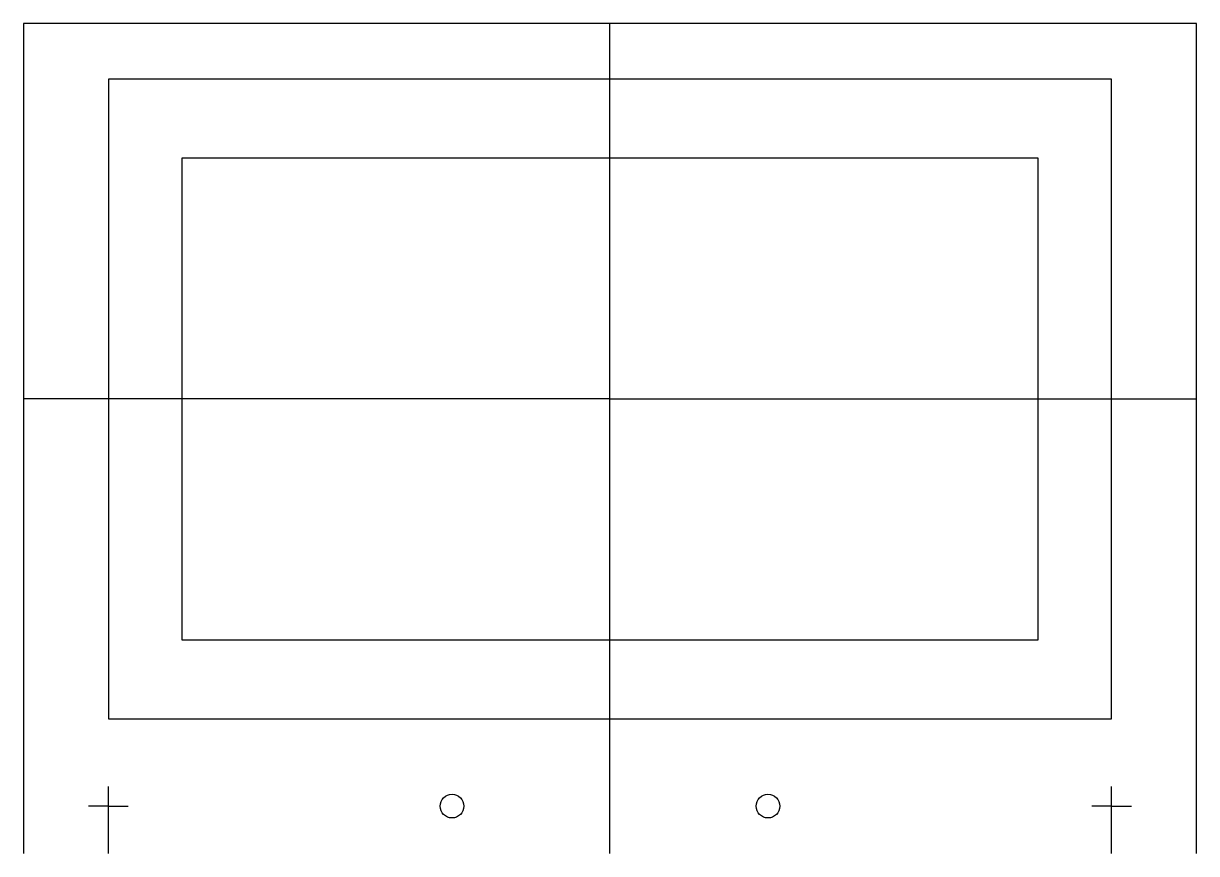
# Model space of a CAD drawing. Header units: millimetres. Extents: x -148 to 148, y -133 to 77.
import ezdxf

# ---------------------------------------------------------------- set-up
doc = ezdxf.new("R2010")
doc.units = ezdxf.units.MM
doc.layers.get('0').update_dxf_attribs({"linetype": 'CONTINUOUS'})

msp = doc.modelspace()

# ---------------------------------------------------------------- linework, layer by layer
for p, q in [((148.5, 77.31), (-148.5, 77.31)), ((-148.5, 77.31), (-148.5, -132.69)), ((0, -17.69), (0, 77.31)), ((148.5, -132.69), (148.5, 77.31)), ((-140, -17.69), (-148.5, -17.69)), ((0, -17.69), (-140, -17.69)), ((0, -132.69), (0, -17.69)), ((0, -17.69), (140, -17.69)), ((140, -17.69), (148.5, -17.69)), ((-127, -132.69), (-127, -115.69)), ((127, -132.69), (127, -115.69)), ((-127, -120.69), (-132, -120.69)), ((-127, -120.69), (-122, -120.69)), ((127, -120.69), (122, -120.69)), ((127, -120.69), (132, -120.69))]:
    msp.add_line(p, q)
for points in [[(127, 63.25), (-127, 63.25), (-127, -98.63), (127, -98.63)], [(108.37, 43.27), (-108.37, 43.27), (-108.37, -78.65), (108.37, -78.65)]]:
    msp.add_lwpolyline(points, close=True)
for centre in [(-40, -120.69), (40, -120.69)]:
    msp.add_circle(centre, 3)

doc.saveas('drawing.dxf')
